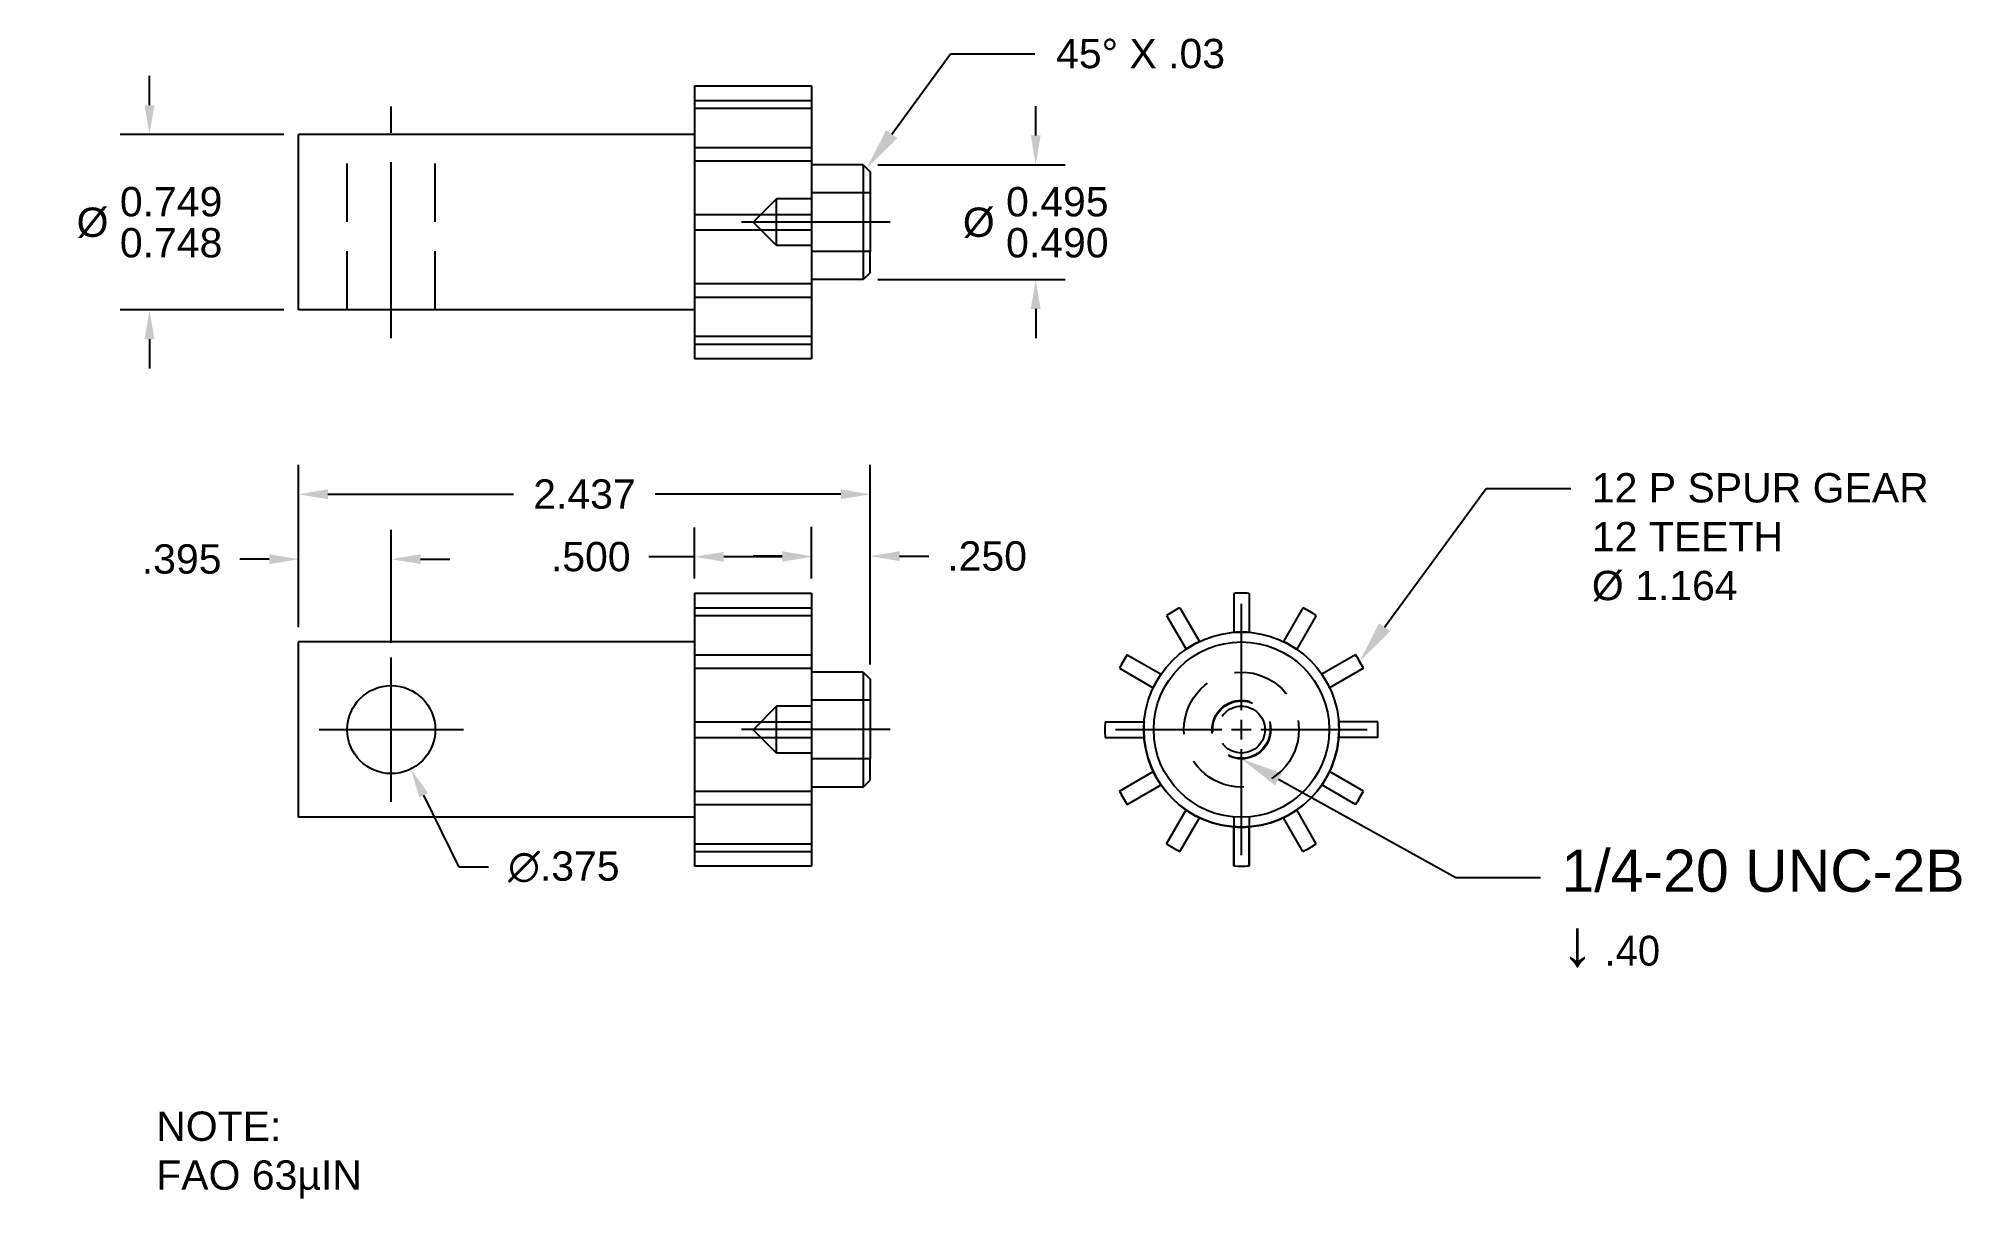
# Model space of a CAD drawing. Header units: inches. Extents: x 16.09 to 24.29, y 12.7 to 17.65.
import ezdxf
from ezdxf import colors
from ezdxf.entities.mleader import LeaderData, LeaderLine
from ezdxf.math import Vec2, Vec3

# ---------------------------------------------------------------- set-up
doc = ezdxf.new("R2010")
doc.units = ezdxf.units.IN
doc.header["$MEASUREMENT"] = 0
for name, pattern in [('CENTER', [2, 1.25, -0.25, 0.25, -0.25]), ('CENTER2', [1.125, 0.75, -0.125, 0.125, -0.125]), ('HIDDEN', [0.375, 0.25, -0.125])]:
    doc.linetypes.add(name, pattern=pattern)
for name, color, linetype in [('CENTER LINE', 1, 'CENTER'), ('DIMENSION', 5, 'Continuous'), ('HIDEEN', 4, 'HIDDEN'), ('OBJECT', 252, 'Continuous')]:
    doc.layers.add(name, color=color, linetype=linetype)
doc.styles.get("Standard").update_dxf_attribs({"font": 'arial.ttf'})
doc.dimstyles.new('3 PLACES', dxfattribs={"dimtxt": 0.125, "dimasz": 0.125, "dimexe": 0.125, "dimexo": 0.0625, "dimgap": 0.09, "dimtad": 0, "dimtih": 1, "dimtoh": 1, "dimdec": 3, "dimzin": 4, "dimdsep": 46, "dimtxsty": 'Standard', "dimcen": 0.125, "dimadec": 0, "dimazin": 0, "dimtfac": 1, "dimtdec": 3, "dimtofl": 0, "dimtmove": 0, "dimatfit": 3, "dimfxl": 1, "dimtolj": 1, "dimtzin": 0, "dimarcsym": 0})
doc.dimstyles.new('LIMITS 3 PLACES', dxfattribs={"dimtxt": 0.125, "dimasz": 0.125, "dimexe": 0.125, "dimexo": 0.0625, "dimgap": 0.09, "dimtad": 0, "dimtih": 1, "dimtoh": 1, "dimdec": 3, "dimzin": 4, "dimdsep": 46, "dimtxsty": 'Standard', "dimcen": 0.125, "dimadec": 0, "dimazin": 0, "dimlim": 1, "dimtp": 0.001, "dimtfac": 1, "dimtdec": 3, "dimtofl": 0, "dimtmove": 0, "dimatfit": 3, "dimfxl": 1, "dimtolj": 1, "dimtzin": 0, "dimarcsym": 0})
doc.dimstyles.new('LIMITS 3 PLACES  .005', dxfattribs={"dimtxt": 0.125, "dimasz": 0.125, "dimexe": 0.125, "dimexo": 0.0625, "dimgap": 0.09, "dimtad": 0, "dimtih": 1, "dimtoh": 1, "dimdec": 3, "dimzin": 4, "dimdsep": 46, "dimtxsty": 'Standard', "dimcen": 0.125, "dimadec": 0, "dimazin": 0, "dimlim": 1, "dimtp": 0.005, "dimtfac": 1, "dimtdec": 3, "dimtofl": 0, "dimtmove": 0, "dimatfit": 3, "dimfxl": 1, "dimtolj": 1, "dimtzin": 0, "dimarcsym": 0})

# ---------------------------------------------------------------- blocks, each defined once
blk = doc.blocks.new('*U7')
at = {"layer": 'OBJECT'}
for p, q in [((-0.033, 0.0827), (-0.033, -0.0836)), ((0.033, 0.0827), (0.033, -0.0836))]:
    blk.add_line(p, q, dxfattribs=at)
for radius, start, end in [(0.582, 86.74953, 93.25047), (0.4161, 85.45122, 94.54878)]:
    blk.add_arc((0, -0.4984), radius, start, end, dxfattribs=at)
blk = doc.blocks.new('*U8')
at = {"layer": 'OBJECT', "color": 0, "linetype": 'ByBlock', "lineweight": -2, "transparency": 16777216}
blk.add_blockref('*U7', (15.6168, 15.1968), dxfattribs=at)
for p, rotation in [((15.3676, 15.13), 29.99999999999999), ((15.866, 15.13), 330.0000000000001), ((15.1851, 14.9476), 59.99999999999999), ((16.0484, 14.9476), 299.9999999999999), ((15.1184, 14.6984), 90), ((16.1152, 14.6984), 270), ((15.1851, 14.4492), 120), ((16.0484, 14.4492), 240), ((15.3676, 14.2668), 150), ((15.866, 14.2668), 210), ((15.6168, 14.2), 180)]:
    blk.add_blockref('*U7', p, dxfattribs=dict(at, rotation=rotation))
blk = doc.blocks.new('*U9')
at = {"layer": 'CENTER LINE', "color": 0, "linetype": 'CENTER2', "transparency": 16777216}
for p, q in [((0, 0.0375), (0, 0.3075)), ((-0.3075, 0), (-0.0375, 0)), ((0.0375, 0), (0.3075, 0)), ((0, -0.3075), (0, -0.0375))]:
    blk.add_line(p, q, dxfattribs=at)
at = {"layer": 'CENTER LINE', "color": 0, "linetype": 'Continuous', "transparency": 16777216}
for p, q in [((-0.01875, 0), (0.01875, 0)), ((0, -0.01875), (0, 0.01875))]:
    blk.add_line(p, q, dxfattribs=at)
blk = doc.blocks.new('*U10')
at = {"layer": 'CENTER LINE', "color": 0, "linetype": 'CENTER2', "transparency": 16777216}
for p, q in [((0, 0.08322), (0, 0.5361)), ((-0.5361, 0), (-0.08322, 0)), ((0.08322, 0), (0.5361, 0)), ((0, -0.5361), (0, -0.08322))]:
    blk.add_line(p, q, dxfattribs=at)
at = {"layer": 'CENTER LINE', "color": 0, "linetype": 'Continuous', "transparency": 16777216}
for p, q in [((-0.04161, 0), (0.04161, 0)), ((0, -0.04161), (0, 0.04161))]:
    blk.add_line(p, q, dxfattribs=at)
blk = doc.blocks.new('*D11')
at = {"layer": 'Defpoints', "color": 0, "transparency": 16777216}
for p in [(17.5938, 15.4253), (17.1988, 15.0724), (17.5938, 15.0059)]:
    blk.add_point(p, dxfattribs=at)
at = {"layer": 'DIMENSION', "color": 0, "lineweight": -2, "transparency": 16777216}
for p, q in [((17.1988, 15.1349), (17.1988, 15.5503)), ((17.5938, 15.0684), (17.5938, 15.5503)), ((17.0738, 15.4253), (16.9488, 15.4253)), ((17.7188, 15.4253), (17.8438, 15.4253))]:
    blk.add_line(p, q, dxfattribs=at)
at = {"layer": 'DIMENSION', "color": 0, "transparency": 16777216}
for points in [[(17.0738, 15.4462), (17.0738, 15.4045), (17.1988, 15.4253)], [(17.7188, 15.4462), (17.7188, 15.4045), (17.5938, 15.4253)]]:
    blk.add_solid(points, dxfattribs=at)
at = {"layer": 'DIMENSION', "color": 0, "transparency": 16777216, "insert": (16.7003, 15.4253), "char_height": 0.125, "attachment_point": 5}
blk.add_mtext('\\A1;.395', dxfattribs=at)
blk = doc.blocks.new('*D12')
at = {"layer": 'Defpoints', "color": 0, "transparency": 16777216}
for p in [(19.6358, 15.7021), (17.1988, 15.0724), (19.6358, 14.9132)]:
    blk.add_point(p, dxfattribs=at)
at = {"layer": 'DIMENSION', "color": 0, "lineweight": -2, "transparency": 16777216}
for p, q in [((17.1988, 15.1349), (17.1988, 15.8271)), ((19.6358, 14.9757), (19.6358, 15.8271)), ((17.3238, 15.7021), (18.1153, 15.7021)), ((19.5108, 15.7021), (18.7192, 15.7021))]:
    blk.add_line(p, q, dxfattribs=at)
at = {"layer": 'DIMENSION', "color": 0, "transparency": 16777216}
for points in [[(17.3238, 15.723), (17.3238, 15.6813), (17.1988, 15.7021)], [(19.5108, 15.723), (19.5108, 15.6813), (19.6358, 15.7021)]]:
    blk.add_solid(points, dxfattribs=at)
at = {"layer": 'DIMENSION', "color": 0, "transparency": 16777216, "insert": (18.4173, 15.7021), "char_height": 0.125, "attachment_point": 5}
blk.add_mtext('\\A1;2.437', dxfattribs=at)
blk = doc.blocks.new('*D13')
at = {"layer": 'Defpoints', "color": 0, "transparency": 16777216}
for p in [(19.3858, 15.4381), (19.3858, 15.2804), (19.6358, 14.9132)]:
    blk.add_point(p, dxfattribs=at)
at = {"layer": 'DIMENSION', "color": 0, "lineweight": -2, "transparency": 16777216}
for p, q in [((19.3858, 15.3429), (19.3858, 15.5631)), ((19.6358, 14.9757), (19.6358, 15.5631)), ((19.2608, 15.4381), (19.1358, 15.4381)), ((19.7608, 15.4381), (19.8858, 15.4381))]:
    blk.add_line(p, q, dxfattribs=at)
at = {"layer": 'DIMENSION', "color": 0, "transparency": 16777216}
for points in [[(19.2608, 15.459), (19.2608, 15.4173), (19.3858, 15.4381)], [(19.7608, 15.459), (19.7608, 15.4173), (19.6358, 15.4381)]]:
    blk.add_solid(points, dxfattribs=at)
at = {"layer": 'DIMENSION', "color": 0, "transparency": 16777216, "insert": (20.1336, 15.4381), "char_height": 0.125, "attachment_point": 5}
blk.add_mtext('\\A1;.250', dxfattribs=at)
blk = doc.blocks.new('*D14')
at = {"layer": 'Defpoints', "color": 0, "transparency": 16777216}
for p in [(18.8858, 15.4354), (18.8858, 15.2804), (19.3858, 15.2804)]:
    blk.add_point(p, dxfattribs=at)
at = {"layer": 'DIMENSION', "color": 0, "lineweight": -2, "transparency": 16777216}
for p, q in [((18.8858, 15.3429), (18.8858, 15.5604)), ((19.3858, 15.3429), (19.3858, 15.5604)), ((18.8858, 15.4354), (18.6919, 15.4354)), ((19.2608, 15.4354), (19.0108, 15.4354))]:
    blk.add_line(p, q, dxfattribs=at)
at = {"layer": 'DIMENSION', "color": 0, "transparency": 16777216}
for points in [[(19.0108, 15.4563), (19.0108, 15.4146), (18.8858, 15.4354)], [(19.2608, 15.4563), (19.2608, 15.4146), (19.3858, 15.4354)]]:
    blk.add_solid(points, dxfattribs=at)
at = {"layer": 'DIMENSION', "color": 0, "transparency": 16777216, "insert": (18.4441, 15.4354), "char_height": 0.125, "attachment_point": 5}
blk.add_mtext('\\A1;.500', dxfattribs=at)
blk = doc.blocks.new('*D15')
at = {"layer": 'Defpoints', "color": 0, "transparency": 16777216}
for p in [(17.5106, 14.8664), (17.6769, 14.5303)]:
    blk.add_point(p, dxfattribs=at)
at = {"layer": 'DIMENSION', "color": 0, "lineweight": -2, "transparency": 16777216}
for p, q in [((17.5938, 14.5734), (17.5938, 14.8234)), ((17.4688, 14.6984), (17.7188, 14.6984)), ((17.8838, 14.1123), (17.7324, 14.4183)), ((18.0088, 14.1123), (17.8838, 14.1123))]:
    blk.add_line(p, q, dxfattribs=at)
at = {"layer": 'DIMENSION', "color": 0, "transparency": 16777216}
blk.add_solid([(17.751, 14.4275), (17.7137, 14.4091), (17.6769, 14.5303)], dxfattribs=at)
at = {"layer": 'DIMENSION', "color": 0, "transparency": 16777216, "insert": (18.3296, 14.1123), "char_height": 0.125, "attachment_point": 5}
blk.add_mtext('\\A1;∅.375', dxfattribs=at)
blk = doc.blocks.new('*D16')
at = {"layer": 'Defpoints', "color": 0, "transparency": 16777216}
for p in [(17.1988, 17.2364), (16.5632, 16.4884), (17.1988, 16.4884)]:
    blk.add_point(p, dxfattribs=at)
at = {"layer": 'DIMENSION', "color": 0, "lineweight": -2, "transparency": 16777216}
for p, q in [((16.5632, 17.3614), (16.5632, 17.4864)), ((17.1363, 17.2364), (16.4382, 17.2364)), ((17.1363, 16.4884), (16.4382, 16.4884)), ((16.5632, 16.3634), (16.5632, 16.2384))]:
    blk.add_line(p, q, dxfattribs=at)
at = {"layer": 'DIMENSION', "color": 0, "transparency": 16777216}
for points in [[(16.5423, 17.3614), (16.584, 17.3614), (16.5632, 17.2364)], [(16.5423, 16.3634), (16.584, 16.3634), (16.5632, 16.4884)]]:
    blk.add_solid(points, dxfattribs=at)
at = {"layer": 'DIMENSION', "color": 0, "transparency": 16777216, "insert": (16.5632, 16.8624), "char_height": 0.125, "attachment_point": 5}
blk.add_mtext('\\A1;%%C \\S0.749^ 0.748;', dxfattribs=at)
blk = doc.blocks.new('*D18')
at = {"layer": 'Defpoints', "color": 0, "transparency": 16777216}
for p in [(19.6058, 17.1074), (19.6058, 16.6174), (20.3409, 16.6174)]:
    blk.add_point(p, dxfattribs=at)
at = {"layer": 'DIMENSION', "color": 0, "lineweight": -2, "transparency": 16777216}
for p, q in [((20.3409, 17.2324), (20.3409, 17.3574)), ((19.6683, 17.1074), (20.4659, 17.1074)), ((19.6683, 16.6174), (20.4659, 16.6174)), ((20.3409, 16.4924), (20.3409, 16.3674))]:
    blk.add_line(p, q, dxfattribs=at)
at = {"layer": 'DIMENSION', "color": 0, "transparency": 16777216}
for points in [[(20.32, 17.2324), (20.3617, 17.2324), (20.3409, 17.1074)], [(20.32, 16.4924), (20.3617, 16.4924), (20.3409, 16.6174)]]:
    blk.add_solid(points, dxfattribs=at)
at = {"layer": 'DIMENSION', "color": 0, "transparency": 16777216, "insert": (20.3409, 16.8624), "char_height": 0.125, "width": 0.878547, "attachment_point": 5}
blk.add_mtext('\\A1;%%C \\S0.495^ 0.490;', dxfattribs=at)
blk = doc.blocks.new('*U19')
at = {"layer": 'CENTER LINE', "color": 0, "linetype": 'CENTER2', "transparency": 16777216}
blk.add_line((0, -0.494), (0, 0.494), dxfattribs=at)
blk = doc.blocks.new('N')
at = {"layer": 'CENTER LINE', "insert": (-0.0367, 0.3426), "char_height": 0.2, "attachment_point": 1}
blk.add_mtext_dynamic_manual_height_columns('{\\H0.625x;NOTE:\\PFAO 63µIN\\fMS Shell Dlg 2|b0|i0|c0|p0; }', width=2.167231, gutter_width=1, heights=[0], dxfattribs=at)

msp = doc.modelspace()

# ---------------------------------------------------------------- linework, layer by layer
at = {"layer": 'CENTER LINE'}
for p, q in [((19.7207, 16.8624), (19.0863, 16.8624)), ((19.7207, 14.6984), (19.0863, 14.6984))]:
    msp.add_line(p, q, dxfattribs=at)
at = {"layer": 'HIDEEN'}
for p, q in [((17.4063, 16.4884), (17.4063, 17.2364)), ((17.7813, 16.4884), (17.7813, 17.2364)), ((19.6358, 16.9874), (19.3858, 16.9874)), ((19.3858, 16.9874), (19.3858, 16.9624)), ((19.2358, 16.9624), (19.1367, 16.8621)), ((19.3858, 16.9624), (19.2358, 16.9624)), ((19.2358, 16.7624), (19.2358, 16.9624)), ((19.2358, 16.7624), (19.1367, 16.8621)), ((19.3858, 16.7624), (19.2358, 16.7624)), ((19.3858, 16.7624), (19.3858, 16.7374)), ((19.6358, 16.7374), (19.3858, 16.7374)), ((19.2358, 14.7984), (19.1367, 14.6981)), ((19.3858, 14.7984), (19.2358, 14.7984)), ((19.2358, 14.5984), (19.2358, 14.7984)), ((19.6358, 14.8234), (19.3858, 14.8234)), ((19.3858, 14.8234), (19.3858, 14.7984)), ((19.2358, 14.5984), (19.1367, 14.6981)), ((19.3858, 14.5984), (19.2358, 14.5984)), ((19.3858, 14.5984), (19.3858, 14.5734)), ((19.6358, 14.5734), (19.3858, 14.5734))]:
    msp.add_line(p, q, dxfattribs=at)
for radius in [0.245, 0.125, 0.1225, 0.1]:
    msp.add_circle((21.2178, 14.6984), radius, dxfattribs=at)
at = {"layer": 'OBJECT'}
for p, q in [((18.8858, 17.4444), (19.3858, 17.4444)), ((18.8858, 17.4444), (18.8858, 16.2804)), ((18.8858, 17.3821), (19.3858, 17.3821)), ((19.3858, 17.4444), (19.3858, 16.2804)), ((18.8858, 17.3491), (19.3858, 17.3491)), ((17.1988, 16.4884), (17.1988, 17.2364)), ((18.8858, 17.2364), (17.1988, 17.2364)), ((18.8858, 17.1815), (19.3858, 17.1815)), ((18.8858, 17.1243), (19.3858, 17.1243)), ((19.6058, 17.1074), (19.3858, 17.1074)), ((19.6058, 17.1074), (19.6058, 16.9874)), ((19.6058, 17.1074), (19.6358, 17.0772)), ((19.6358, 17.0772), (19.6358, 16.9874)), ((18.8858, 16.9874), (18.8858, 16.7374)), ((19.6058, 16.9874), (19.6058, 16.7374)), ((19.6358, 16.9874), (19.6358, 16.7374)), ((18.8858, 16.8954), (19.3858, 16.8954)), ((18.8858, 16.8294), (19.3858, 16.8294)), ((19.6358, 16.8624), (19.3858, 16.8624)), ((19.6058, 16.7374), (19.6058, 16.6174)), ((19.6358, 16.647), (19.6358, 16.7374)), ((19.6058, 16.6174), (19.6358, 16.647)), ((18.8858, 16.6004), (19.3858, 16.6004)), ((19.6058, 16.6174), (19.3858, 16.6174)), ((18.8858, 16.4884), (17.1988, 16.4884)), ((18.8858, 16.5433), (19.3858, 16.5433)), ((18.8858, 16.3757), (19.3858, 16.3757)), ((18.8858, 16.3427), (19.3858, 16.3427)), ((19.3858, 16.2804), (18.8858, 16.2804)), ((18.8858, 15.2804), (19.3858, 15.2804)), ((18.8858, 15.2804), (18.8858, 14.1164)), ((19.3858, 15.2804), (19.3858, 14.1164)), ((18.8858, 15.2181), (19.3858, 15.2181)), ((18.8858, 15.1851), (19.3858, 15.1851)), ((17.1988, 14.3244), (17.1988, 15.0724)), ((18.8858, 15.0724), (17.1988, 15.0724)), ((18.8858, 15.0175), (19.3858, 15.0175)), ((18.8858, 14.9603), (19.3858, 14.9603)), ((19.6058, 14.9434), (19.3858, 14.9434)), ((19.6058, 14.9434), (19.6058, 14.8234)), ((19.6058, 14.9434), (19.6358, 14.9132)), ((19.6358, 14.9132), (19.6358, 14.8234)), ((18.8858, 14.8234), (18.8858, 14.5734)), ((19.6058, 14.8234), (19.6058, 14.5734)), ((19.6358, 14.8234), (19.6358, 14.5734)), ((18.8858, 14.7314), (19.3858, 14.7314)), ((19.6358, 14.6984), (19.3858, 14.6984)), ((18.8858, 14.6654), (19.3858, 14.6654)), ((19.6058, 14.5734), (19.6058, 14.4534)), ((19.6358, 14.483), (19.6358, 14.5734)), ((18.8858, 14.4364), (19.3858, 14.4364)), ((19.6058, 14.4534), (19.3858, 14.4534)), ((19.6058, 14.4534), (19.6358, 14.483)), ((18.8858, 14.3793), (19.3858, 14.3793)), ((18.8858, 14.3244), (17.1988, 14.3244)), ((21.1848, 14.3258), (21.1848, 14.1164)), ((21.2508, 14.3258), (21.2508, 14.1164)), ((18.8858, 14.2117), (19.3858, 14.2117)), ((18.8858, 14.1787), (19.3858, 14.1787)), ((19.3858, 14.1164), (18.8858, 14.1164))]:
    msp.add_line(p, q, dxfattribs=at)
for centre, radius in [((21.2178, 14.6984), 0.4161), ((21.2178, 14.6984), 0.374), ((17.5938, 14.6984), 0.1875)]:
    msp.add_circle(centre, radius, dxfattribs=at)
msp.add_arc((21.2178, 14.6984), 0.4161, 180, 0, dxfattribs=at)

# ---------------------------------------------------------------- block references
at = {"layer": 'CENTER LINE', "linetype": 'CENTER2'}
for name, p in [('*U19', (17.5938, 16.8624)), ('*U10', (21.2178, 14.6984)), ('*U9', (17.5938, 14.6984))]:
    msp.add_blockref(name, p, dxfattribs=at)
at = {"layer": 'CENTER LINE'}
msp.add_blockref('N', (16.6286, 12.7269), dxfattribs=at)
at = {"layer": 'OBJECT'}
msp.add_blockref('*U8', (5.601, 0), dxfattribs=at)

# ---------------------------------------------------------------- dimensions: what is measured, and where the dimension line sits
at = {"layer": 'DIMENSION'}
for base, p1, p2, dimstyle, picture, middle in [((16.5632, 16.4884), (17.1988, 17.2364), (17.1988, 16.4884), 'LIMITS 3 PLACES', '*D16', (16.5632, 16.8624)), ((20.3409, 16.6174), (19.6058, 17.1074), (19.6058, 16.6174), 'LIMITS 3 PLACES  .005', '*D18', (20.3409, 16.8624))]:
    dim = msp.add_linear_dim(base=base, p1=p1, p2=p2, angle=90, text='%%C <>', dimstyle=dimstyle, dxfattribs=at)
    dim.commit()
    dim.dimension.update_dxf_attribs({"geometry": picture, "text_midpoint": middle})
for base, p1, p2, picture, middle in [((19.6358, 15.7021), (17.1988, 15.0724), (19.6358, 14.9132), '*D12', (18.4173, 15.7021)), ((17.5938, 15.4253), (17.1988, 15.0724), (17.5938, 15.0059), '*D11', (16.7003, 15.4253)), ((18.8858, 15.4354), (19.3858, 15.2804), (18.8858, 15.2804), '*D14', (18.4441, 15.4354)), ((19.3858, 15.4381), (19.6358, 14.9132), (19.3858, 15.2804), '*D13', (20.1336, 15.4381))]:
    dim = msp.add_linear_dim(base=base, p1=p1, p2=p2, dimstyle='3 PLACES', dxfattribs=at)
    dim.commit()
    dim.dimension.update_dxf_attribs({"geometry": picture, "text_midpoint": middle, "dimtype": 160})
dim = msp.add_diameter_dim_2p(p1=(17.5106, 14.8664), p2=(17.6769, 14.5303), dimstyle='3 PLACES', dxfattribs=at)
dim.commit()
dim.dimension.update_dxf_attribs({"geometry": '*D15', "text_midpoint": (18.3296, 14.1123), "dimtype": 163})

# ---------------------------------------------------------------- leaders
ml = msp.add_multileader_mtext('Standard', dxfattribs=at)
ml.set_content('45° X .03', color=256)
ml.set_leader_properties()
ml.build(insert=Vec2(0, 0))
ml.multileader.update_dxf_attribs({"dogleg_length": 0.36, "arrow_head_size": 0.18})
ctx = ml.context
ctx.base_point, ctx.char_height, ctx.arrow_head_size, ctx.landing_gap_size, ctx.plane_origin = Vec3(20.3378, 17.5806), 0.125, 0.18, 0.09, Vec3(19.6208, 17.0923)
notes = []
notes.append((ctx, [(0, (1, 1, 0), (19.9778, 17.5806), (1, 0), 0.36, [(0, [(19.6208, 17.0923)], 0, [])])]))
ctx.mtext.insert, ctx.mtext.flow_direction = Vec3(20.4278, 17.6443), 5
ml = msp.add_multileader_mtext('Standard', dxfattribs=at)
ml.set_content('12 P SPUR GEAR\\P12 TEETH\\P%%C 1.164', color=256)
ml.set_leader_properties()
ml.build(insert=Vec2(0, 0))
ml.multileader.update_dxf_attribs({"dogleg_length": 0.36, "arrow_head_size": 0.18})
ctx = ml.context
ctx.base_point, ctx.char_height, ctx.arrow_head_size, ctx.landing_gap_size, ctx.plane_origin = Vec3(22.6216, 15.7272), 0.125, 0.18, 0.09, Vec3(21.7218, 14.9894)
notes.append((ctx, [(0, (1, 1, 0), (22.2616, 15.7272), (1, 0), 0.36, [(0, [(21.7218, 14.9894)], 0, [])])]))
ctx.mtext.insert, ctx.mtext.flow_direction = Vec3(22.7116, 15.7922), 5
ml = msp.add_multileader_mtext('Standard', dxfattribs=at)
ml.set_content('1/4-20 UNC-2B\\P{\\H1.08333x;↓\\fMS Shell Dlg 2|b0|i0|c0|p0;\\H0.65385x; .40}', color=256)
ml.set_leader_properties()
ml.build(insert=Vec2(0, 0))
ml.multileader.update_dxf_attribs({"dogleg_length": 0.36, "arrow_head_size": 0.18})
ctx = ml.context
ctx.base_point, ctx.char_height, ctx.arrow_head_size, ctx.landing_gap_size, ctx.plane_origin = Vec3(22.492, 14.0683), 0.18, 0.18, 0.09, Vec3(21.2178, 14.5734)
notes.append((ctx, [(0, (1, 1, 0), (22.132, 14.0683), (1, 0), 0.36, [(0, [(21.2178, 14.5734)], 0, [])])]))
ctx.mtext.insert, ctx.mtext.flow_direction = Vec3(22.582, 14.1868), 5
for ctx, leaders in notes:
    for number, flags, end, landing, length, lines in leaders:
        leader = LeaderData()
        leader.index, (leader.has_last_leader_line, leader.has_dogleg_vector, leader.attachment_direction) = number, flags
        leader.last_leader_point, leader.dogleg_vector, leader.dogleg_length = Vec3(end), Vec3(landing), length
        for number, points, colour, breaks in lines:
            line = LeaderLine()
            line.index, line.vertices, line.color, line.breaks = number, Vec3.list(points), colors.encode_raw_color(colour), breaks
            leader.lines.append(line)
        ctx.leaders.append(leader)

doc.saveas('drawing.dxf')
